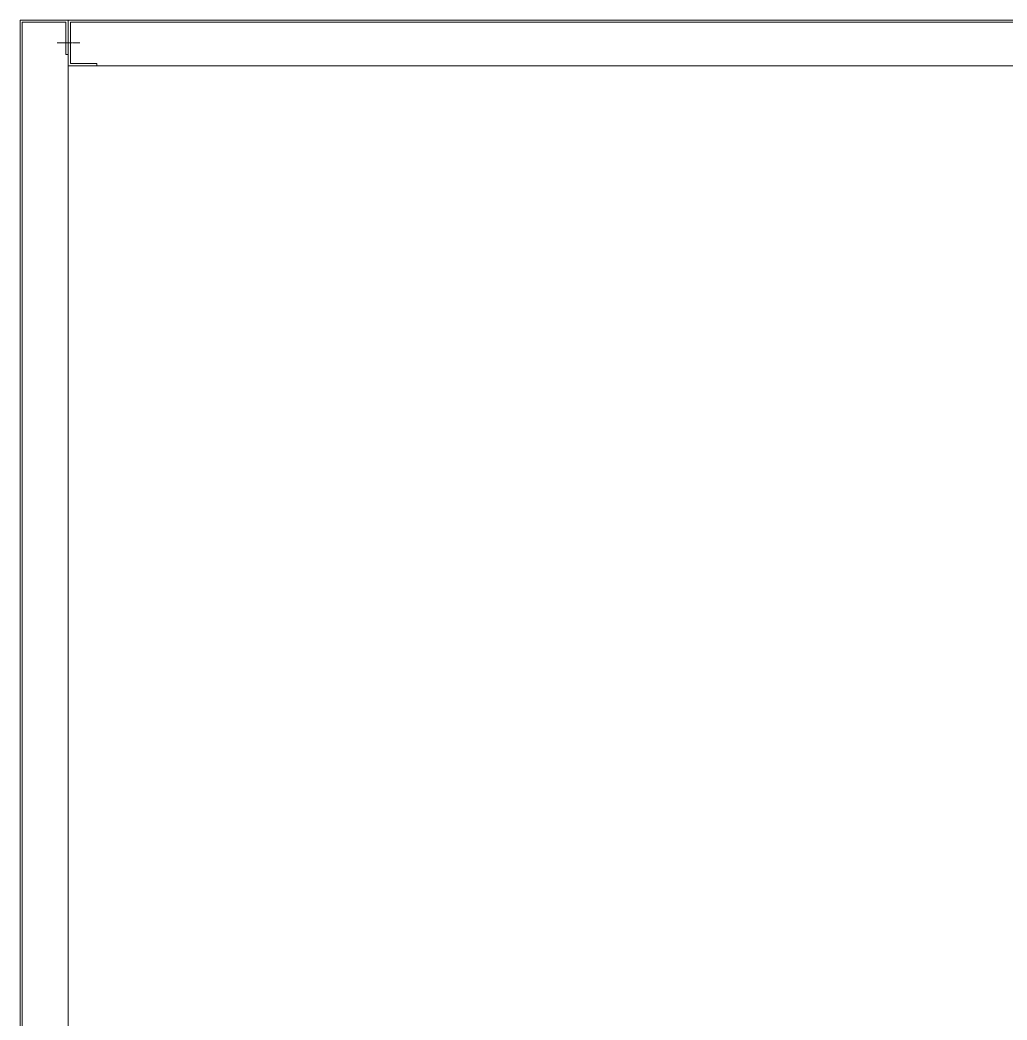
# Model space of a CAD drawing. Header units: millimetres. Extents: x -17070 to 46266, y -291348 to 34996.
# Drawn here: x 36389 to 37248, y 23313 to 24184 of the extents above; entities that cross this region are included whole.
import ezdxf

# ---------------------------------------------------------------- set-up
doc = ezdxf.new("R2010")
doc.units = ezdxf.units.MM
doc.linetypes.add('CENTER', pattern=[2, 1.25, -0.25, 0.25, -0.25])
doc.layers.add('center', color=1, linetype='CENTER')

# ---------------------------------------------------------------- blocks, each defined once
blk = doc.blocks.new('2')
at = {"lineweight": 20}
for p, q in [((36388.91, 24183.64), (36388.91, 21883.64)), ((36388.91, 24183.64), (38588.91, 24183.64)), ((36390.91, 24181.64), (36390.91, 21908.64)), ((36390.91, 24181.64), (36428.91, 24181.64)), ((36428.91, 24181.64), (36428.91, 24153.64)), ((36430.91, 21883.64), (36430.91, 24183.64)), ((38544.91, 24181.64), (36432.91, 24181.64)), ((36432.91, 24181.64), (36432.91, 24145.64)), ((36430.91, 24153.64), (36428.91, 24153.64)), ((36432.91, 24145.64), (36455.91, 24145.64)), ((36455.91, 24145.64), (36455.91, 24143.64)), ((36430.91, 24143.64), (38546.91, 24143.64))]:
    blk.add_line(p, q, dxfattribs=at)
at = {"color": 7, "lineweight": 20}
for p, q in [((36388.91, 21938.74), (36388.91, 24180.54)), ((36430.91, 24180.54), (36430.91, 21938.74))]:
    blk.add_line(p, q, dxfattribs=at)
at = {"layer": 'center', "lineweight": 20}
blk.add_line((36421.27, 24163.65), (36441.27, 24163.65), dxfattribs=at)

msp = doc.modelspace()

# ---------------------------------------------------------------- block references
msp.add_blockref('2', (0, 0))

doc.saveas('drawing.dxf')
